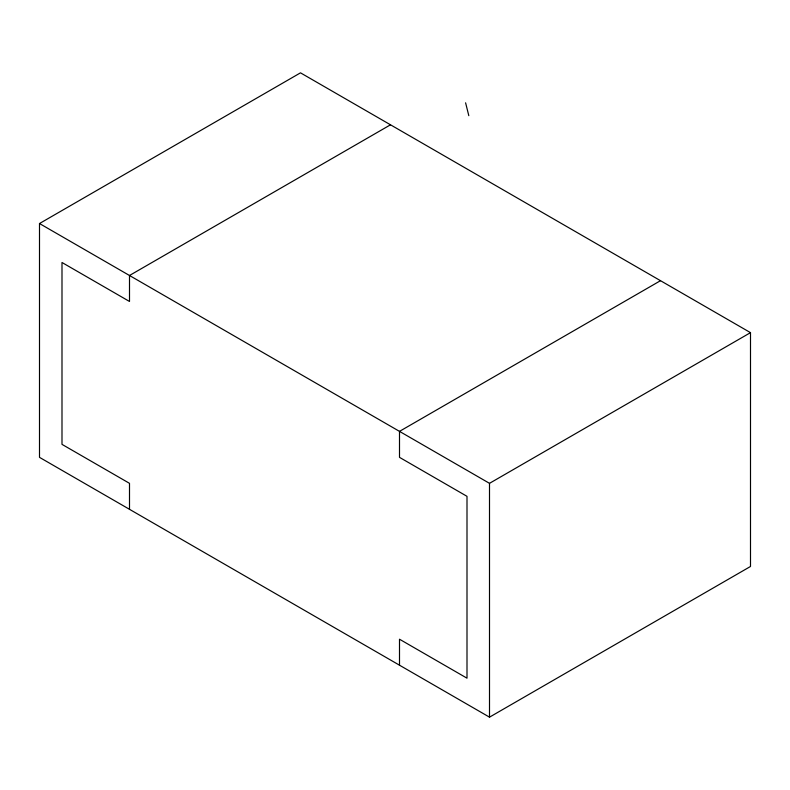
<?xml version="1.0" encoding="UTF-8"?>
<svg xmlns="http://www.w3.org/2000/svg" width="790" height="790" viewBox="0 0 790 790"><rect width="100%" height="100%" fill="white"/><g stroke="black" fill="none" stroke-linecap="round" stroke-linejoin="round"><path stroke-width="1.19" d="M39.5 223.531L300.496 72.838L750.5 332.649L750.5 566.47L489.504 717.162L39.5 457.351L39.5 223.531L489.504 483.332L750.5 332.649M390.497 124.8L129.501 275.493L129.501 301.464L61.995 262.497L61.995 444.365L129.501 483.332L129.501 509.313M660.499 280.687L399.503 431.37L399.503 457.351L466.999 496.327L466.999 678.185L399.503 639.219L399.503 665.2M465.596 102.809L468.806 115.676M489.504 483.332L489.504 717.162"/></g></svg>
